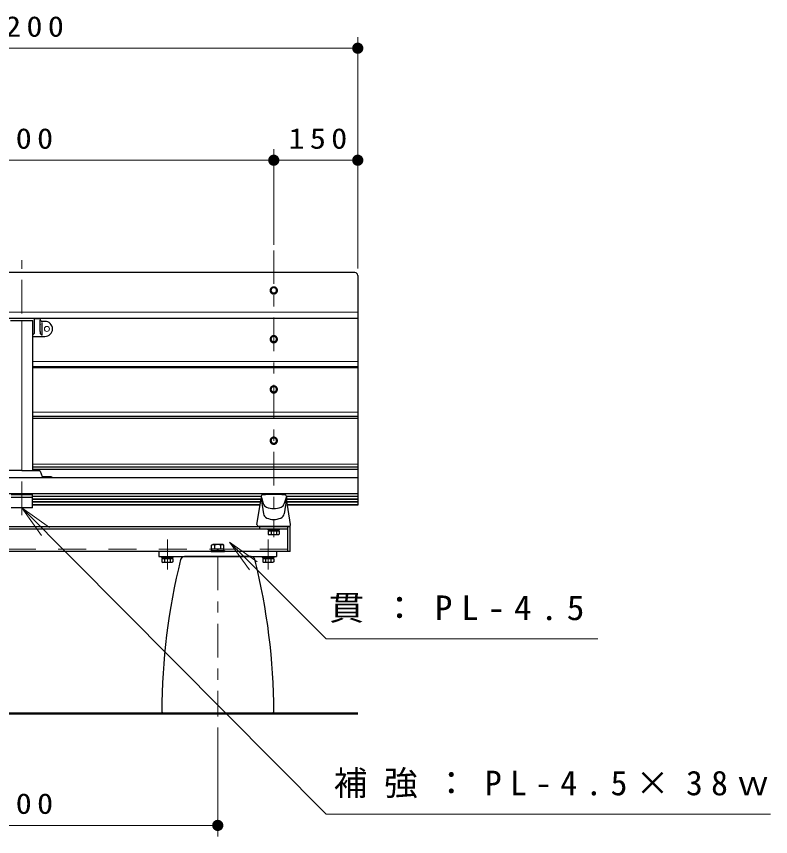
# Model space of a CAD drawing. Units: millimetres on the paper, scale 1:20. Extents: x -385 to 0, y 0 to 267.
# Drawn here: x -258.9 to -191.6, y 105.4 to 178.7 of the extents above; entities that cross this region are included whole.
import ezdxf

# ---------------------------------------------------------------- set-up
doc = ezdxf.new("R2010")
doc.units = ezdxf.units.MM
doc.linetypes.add('USER1', pattern=[4.5, 2.5, -2])
doc.linetypes.add('USER2', pattern=[6, 3, -1, 1, -1])
doc.layers.add('1_20', color=7, linetype='Continuous', lineweight=25)
doc.styles.add('ＭＳ ゴシック', font='')
doc.styles.get('ＭＳ ゴシック').set_extended_font_data('MS Gothic')

# ---------------------------------------------------------------- blocks, each defined once
blk = doc.blocks.new('filled_dot')
at = {"color": 0, "linetype": 'Continuous', "lineweight": -2, "const_width": 1.25}
blk.add_lwpolyline([(-0.625, 0, 1), (0.625, 0, 1)], format="xyb", close=True, dxfattribs=at)

msp = doc.modelspace()

# ---------------------------------------------------------------- linework, layer by layer
at = {"layer": '1_20', "lineweight": 13}
for p, q in [((-228.425, 156.157), (-228.425, 176.828)), ((-288.425, 175.828), (-228.425, 175.828)), ((-235.925, 158.278), (-235.925, 166.828)), ((-280.925, 165.828), (-235.925, 165.828)), ((-235.925, 165.828), (-228.425, 165.828)), ((-228.425, 152.272), (-288.425, 152.272)), ((-228.425, 147.856), (-257.425, 147.856)), ((-228.425, 143.325), (-257.425, 143.325)), ((-228.425, 138.706), (-257.425, 138.706)), ((-237.05, 135.792), (-257.475, 135.792)), ((-237.05, 135.543), (-257.475, 135.543)), ((-228.425, 135.792), (-234.8, 135.792)), ((-228.425, 135.543), (-234.791, 135.543)), ((-256.665, 132.323), (-258.425, 134.803)), ((-258.425, 134.803), (-255.956, 133.027)), ((-258.425, 134.803), (-256.31, 132.675)), ((-237.099, 135.295), (-257.475, 135.295)), ((-228.425, 135.295), (-234.751, 135.295)), ((-238.105, 129.253), (-239.873, 131.728)), ((-239.873, 131.728), (-237.398, 129.96)), ((-239.873, 131.728), (-237.752, 129.607)), ((-240.925, 115.177), (-240.925, 105.44)), ((-240.925, 106.44), (-275.925, 106.44))]:
    msp.add_line(p, q, dxfattribs=at)
at = {"layer": '1_20', "linetype": 'USER2', "lineweight": 13}
for p, q in [((-235.925, 157.783), (-235.925, 132.21)), ((-258.425, 134.146), (-258.425, 156.909)), ((-240.925, 130.44), (-240.925, 116.177))]:
    msp.add_line(p, q, dxfattribs=at)
at = {"layer": '1_20'}
for p, q in [((-228.675, 155.8), (-288.175, 155.8)), ((-228.425, 155.55), (-228.425, 135.028)), ((-228.425, 151.694), (-288.425, 151.694)), ((-228.425, 147.374), (-257.425, 147.374)), ((-228.425, 147.29), (-257.425, 147.29)), ((-228.425, 142.945), (-257.425, 142.945)), ((-228.425, 142.777), (-257.425, 142.777)), ((-228.425, 138.429), (-257.425, 138.429)), ((-228.425, 138.222), (-257.425, 138.222)), ((-228.425, 137.487), (-288.425, 137.487)), ((-228.425, 136.04), (-288.425, 136.04)), ((-259.375, 135.974), (-257.475, 135.974)), ((-259.375, 135.749), (-257.475, 135.749)), ((-257.475, 134.803), (-257.475, 135.974)), ((-237.05, 135.818), (-257.475, 135.818)), ((-237.05, 135.569), (-257.475, 135.569)), ((-228.425, 135.818), (-234.8, 135.818)), ((-228.425, 135.569), (-234.795, 135.569)), ((-257.475, 134.803), (-259.375, 134.803)), ((-237.095, 135.321), (-257.475, 135.321)), ((-237.135, 135.072), (-257.475, 135.072)), ((-237.143, 135.028), (-257.475, 135.028)), ((-228.425, 135.321), (-234.755, 135.321)), ((-228.425, 135.072), (-234.714, 135.072)), ((-228.425, 135.028), (-234.707, 135.028)), ((-236.45, 132.915), (-235.4, 132.915)), ((-236.45, 132.915), (-236.45, 132.84)), ((-236.45, 132.84), (-235.4, 132.84)), ((-236.385, 132.84), (-236.385, 132.715)), ((-235.465, 132.84), (-236.385, 132.84)), ((-235.465, 132.715), (-236.385, 132.715)), ((-235.958, 132.84), (-235.925, 132.715)), ((-235.925, 132.84), (-235.891, 132.715)), ((-235.465, 132.84), (-235.465, 132.715)), ((-235.4, 132.84), (-235.4, 132.915)), ((-241.473, 131.458), (-241.375, 131.515)), ((-241.473, 131.14), (-241.473, 131.458)), ((-241.462, 130.99), (-241.462, 131.14)), ((-241.462, 131.14), (-240.387, 131.14)), ((-240.475, 131.515), (-241.375, 131.515)), ((-241.199, 131.14), (-241.199, 131.458)), ((-240.925, 130.99), (-240.965, 131.14)), ((-240.885, 130.99), (-240.925, 131.14)), ((-240.651, 131.14), (-240.651, 131.458)), ((-240.376, 131.458), (-240.475, 131.515)), ((-240.387, 130.99), (-240.387, 131.14)), ((-240.376, 131.14), (-240.376, 131.458)), ((-245.95, 130.44), (-244.9, 130.44)), ((-245.95, 130.44), (-245.95, 130.365)), ((-245.95, 130.365), (-244.9, 130.365)), ((-245.885, 130.365), (-245.885, 130.24)), ((-244.965, 130.365), (-245.885, 130.365)), ((-245.458, 130.365), (-245.425, 130.24)), ((-245.425, 130.365), (-245.391, 130.24)), ((-244.965, 130.365), (-244.965, 130.24)), ((-244.9, 130.365), (-244.9, 130.44)), ((-237.948, 130.44), (-243.902, 130.44)), ((-241.525, 130.89), (-241.525, 130.99)), ((-241.525, 130.99), (-240.325, 130.99)), ((-241.525, 130.89), (-240.325, 130.89)), ((-241.462, 130.99), (-240.387, 130.99)), ((-241.375, 130.44), (-240.475, 130.44)), ((-240.325, 130.99), (-240.325, 130.89)), ((-236.95, 130.44), (-235.9, 130.44)), ((-236.95, 130.44), (-236.95, 130.365)), ((-236.95, 130.365), (-235.9, 130.365)), ((-236.885, 130.365), (-236.885, 130.24)), ((-235.965, 130.365), (-236.885, 130.365)), ((-236.458, 130.365), (-236.425, 130.24)), ((-236.425, 130.365), (-236.391, 130.24)), ((-235.965, 130.365), (-235.965, 130.24)), ((-235.9, 130.365), (-235.9, 130.44)), ((-244.965, 130.24), (-245.885, 130.24)), ((-235.965, 130.24), (-236.885, 130.24)), ((-245.775, 116.44), (-245.925, 116.59)), ((-236.075, 116.44), (-245.775, 116.44)), ((-236.075, 116.44), (-235.925, 116.59))]:
    msp.add_line(p, q, dxfattribs=at)
at = {"layer": '1_20', "color": 2}
for p, q in [((-257.329, 151.593), (-257.329, 150.351)), ((-257.229, 151.693), (-256.872, 151.693)), ((-256.687, 151.456), (-256.783, 151.64)), ((-259.425, 151.517), (-257.425, 151.517)), ((-257.425, 138.132), (-257.425, 151.517)), ((-256.789, 151.118), (-256.789, 151.535)), ((-256.35, 151.443), (-256.664, 151.443)), ((-256.593, 150.205), (-256.593, 151.342)), ((-257.425, 150.301), (-257.379, 150.301)), ((-257.425, 150.093), (-256.35, 150.093)), ((-258.425, 138.132), (-259.969, 138.132)), ((-258.425, 138.132), (-256.881, 138.132)), ((-256.787, 138.068), (-256.606, 137.589)), ((-255.785, 137.557), (-256.559, 137.557))]:
    msp.add_line(p, q, dxfattribs=at)
at = {"layer": '1_20', "color": 2, "lineweight": 13}
msp.add_line((-258.425, 138.132), (-258.425, 151.517), dxfattribs=at)
at = {"layer": '1_20', "color": 190}
for p, q in [((-237.423, 133.314), (-237.05, 135.596)), ((-237.05, 135.81), (-237.05, 135.596)), ((-237.05, 135.596), (-236.856, 134.271)), ((-237.022, 135.71), (-236.86, 135.173)), ((-234.8, 135.596), (-234.994, 134.271)), ((-234.827, 135.71), (-234.99, 135.173)), ((-234.8, 135.81), (-234.8, 135.596)), ((-234.427, 133.314), (-234.8, 135.596)), ((-234.575, 133.14), (-237.275, 133.14))]:
    msp.add_line(p, q, dxfattribs=at)
at = {"layer": '1_20', "color": 4, "linetype": 'USER2', "lineweight": 13}
for p, q in [((-235.925, 133.515), (-235.925, 132.174)), ((-245.425, 131.96), (-245.425, 129.297)), ((-236.425, 131.96), (-236.425, 129.297)), ((-245.425, 131.49), (-245.425, 130.149)), ((-236.425, 131.49), (-236.425, 130.149))]:
    msp.add_line(p, q, dxfattribs=at)
at = {"layer": '1_20', "color": 4}
for p, q in [((-282.4, 133.14), (-234.45, 133.14)), ((-282.175, 132.915), (-234.675, 132.915)), ((-237.175, 132.915), (-237.175, 133.14)), ((-234.675, 130.89), (-234.675, 133.14)), ((-234.45, 130.89), (-234.45, 133.14)), ((-234.45, 130.89), (-282.4, 130.89)), ((-246.175, 130.89), (-246.175, 130.44)), ((-235.675, 130.89), (-246.175, 130.89)), ((-246.175, 130.44), (-235.675, 130.44)), ((-235.675, 130.89), (-235.675, 130.44))]:
    msp.add_line(p, q, dxfattribs=at)
at = {"layer": '1_20', "color": 131}
for p, q in [((-236.416, 132.715), (-236.416, 132.44)), ((-235.434, 132.715), (-236.416, 132.715)), ((-236.17, 132.715), (-236.17, 132.44)), ((-235.679, 132.715), (-235.679, 132.44)), ((-235.434, 132.715), (-235.434, 132.44)), ((-236.416, 132.44), (-236.337, 132.395)), ((-235.512, 132.395), (-236.337, 132.395)), ((-235.434, 132.44), (-235.512, 132.395)), ((-245.916, 130.24), (-245.916, 129.965)), ((-244.934, 130.24), (-245.916, 130.24)), ((-245.916, 129.965), (-245.837, 129.92)), ((-245.012, 129.92), (-245.837, 129.92)), ((-245.67, 130.24), (-245.67, 129.965)), ((-245.179, 130.24), (-245.179, 129.965)), ((-244.934, 129.965), (-245.012, 129.92)), ((-244.934, 130.24), (-244.934, 129.965)), ((-236.916, 130.24), (-236.916, 129.965)), ((-235.934, 130.24), (-236.916, 130.24)), ((-236.916, 129.965), (-236.837, 129.92)), ((-236.012, 129.92), (-236.837, 129.92)), ((-236.67, 130.24), (-236.67, 129.965)), ((-236.179, 130.24), (-236.179, 129.965)), ((-235.934, 129.965), (-236.012, 129.92)), ((-235.934, 130.24), (-235.934, 129.965))]:
    msp.add_line(p, q, dxfattribs=at)
at = {"layer": '1_20', "color": 4, "linetype": 'USER1', "lineweight": 13}
msp.add_line((-234.675, 131.115), (-282.175, 131.115), dxfattribs=at)
at = {"layer": '1_20', "lineweight": 50}
msp.add_line((-288.425, 116.44), (-228.425, 116.44), dxfattribs=at)
at = {"layer": '1_20', "color": 4}
for points in [[(-236.25, 154.2), (-236.249, 154.173), (-236.245, 154.146), (-236.239, 154.12), (-236.23, 154.094), (-236.219, 154.069), (-236.206, 154.045), (-236.191, 154.023), (-236.174, 154.001), (-236.155, 153.981), (-236.134, 153.963), (-236.111, 153.947), (-236.087, 153.932), (-236.062, 153.92), (-236.036, 153.909), (-236.009, 153.901), (-235.981, 153.895), (-235.953, 153.892), (-235.925, 153.891), (-235.896, 153.892), (-235.868, 153.895), (-235.841, 153.901), (-235.814, 153.909), (-235.787, 153.92), (-235.762, 153.932), (-235.738, 153.947), (-235.716, 153.963), (-235.695, 153.981), (-235.676, 154.001), (-235.659, 154.023), (-235.643, 154.045), (-235.63, 154.069), (-235.619, 154.094), (-235.611, 154.12), (-235.605, 154.146), (-235.601, 154.173), (-235.6, 154.2), (-235.601, 154.227), (-235.605, 154.254), (-235.611, 154.28), (-235.619, 154.306), (-235.63, 154.33), (-235.643, 154.354), (-235.659, 154.377), (-235.676, 154.399), (-235.695, 154.418), (-235.716, 154.437), (-235.738, 154.453), (-235.762, 154.468), (-235.787, 154.48), (-235.814, 154.49), (-235.841, 154.498), (-235.868, 154.504), (-235.896, 154.508), (-235.925, 154.509), (-235.953, 154.508), (-235.981, 154.504), (-236.009, 154.498), (-236.036, 154.49), (-236.062, 154.48), (-236.087, 154.468), (-236.111, 154.453), (-236.134, 154.437), (-236.155, 154.418), (-236.174, 154.399), (-236.191, 154.377), (-236.206, 154.354), (-236.219, 154.33), (-236.23, 154.306), (-236.239, 154.28), (-236.245, 154.254), (-236.249, 154.227)], [(-236.175, 154.215), (-236.174, 154.195), (-236.171, 154.174), (-236.166, 154.154), (-236.16, 154.134), (-236.151, 154.115), (-236.141, 154.096), (-236.13, 154.079), (-236.116, 154.062), (-236.102, 154.047), (-236.085, 154.033), (-236.068, 154.021), (-236.05, 154.009), (-236.03, 154), (-236.01, 153.992), (-235.989, 153.986), (-235.968, 153.981), (-235.947, 153.978), (-235.925, 153.978), (-235.903, 153.978), (-235.881, 153.981), (-235.86, 153.986), (-235.839, 153.992), (-235.819, 154), (-235.8, 154.009), (-235.781, 154.021), (-235.764, 154.033), (-235.748, 154.047), (-235.733, 154.062), (-235.72, 154.079), (-235.708, 154.096), (-235.698, 154.115), (-235.69, 154.134), (-235.683, 154.154), (-235.679, 154.174), (-235.676, 154.195), (-235.675, 154.215), (-235.676, 154.236), (-235.679, 154.257), (-235.683, 154.277), (-235.69, 154.297), (-235.698, 154.316), (-235.708, 154.334), (-235.72, 154.352), (-235.733, 154.368), (-235.748, 154.383), (-235.764, 154.397), (-235.781, 154.41), (-235.8, 154.421), (-235.819, 154.431), (-235.839, 154.439), (-235.86, 154.445), (-235.881, 154.449), (-235.903, 154.452), (-235.925, 154.453), (-235.947, 154.452), (-235.968, 154.449), (-235.989, 154.445), (-236.01, 154.439), (-236.03, 154.431), (-236.05, 154.421), (-236.068, 154.41), (-236.085, 154.397), (-236.102, 154.383), (-236.116, 154.368), (-236.13, 154.352), (-236.141, 154.334), (-236.151, 154.316), (-236.16, 154.297), (-236.166, 154.277), (-236.171, 154.257), (-236.174, 154.236)], [(-236.25, 149.847), (-236.249, 149.82), (-236.245, 149.793), (-236.239, 149.767), (-236.23, 149.741), (-236.219, 149.716), (-236.206, 149.692), (-236.191, 149.669), (-236.174, 149.648), (-236.155, 149.628), (-236.134, 149.61), (-236.111, 149.593), (-236.087, 149.579), (-236.062, 149.567), (-236.036, 149.556), (-236.009, 149.548), (-235.981, 149.542), (-235.953, 149.539), (-235.925, 149.538), (-235.896, 149.539), (-235.868, 149.542), (-235.841, 149.548), (-235.814, 149.556), (-235.787, 149.567), (-235.762, 149.579), (-235.738, 149.593), (-235.716, 149.61), (-235.695, 149.628), (-235.676, 149.648), (-235.659, 149.669), (-235.643, 149.692), (-235.63, 149.716), (-235.619, 149.741), (-235.611, 149.767), (-235.605, 149.793), (-235.601, 149.82), (-235.6, 149.847), (-235.601, 149.874), (-235.605, 149.9), (-235.611, 149.927), (-235.619, 149.952), (-235.63, 149.977), (-235.643, 150.001), (-235.659, 150.024), (-235.676, 150.045), (-235.695, 150.065), (-235.716, 150.083), (-235.738, 150.1), (-235.762, 150.114), (-235.787, 150.127), (-235.814, 150.137), (-235.841, 150.145), (-235.868, 150.151), (-235.896, 150.155), (-235.925, 150.156), (-235.953, 150.155), (-235.981, 150.151), (-236.009, 150.145), (-236.036, 150.137), (-236.062, 150.127), (-236.087, 150.114), (-236.111, 150.1), (-236.134, 150.083), (-236.155, 150.065), (-236.174, 150.045), (-236.191, 150.024), (-236.206, 150.001), (-236.219, 149.977), (-236.23, 149.952), (-236.239, 149.927), (-236.245, 149.9), (-236.249, 149.874)], [(-236.175, 149.862), (-236.174, 149.841), (-236.171, 149.821), (-236.166, 149.801), (-236.16, 149.781), (-236.151, 149.762), (-236.141, 149.743), (-236.13, 149.726), (-236.116, 149.709), (-236.102, 149.694), (-236.085, 149.68), (-236.068, 149.667), (-236.05, 149.656), (-236.03, 149.647), (-236.01, 149.639), (-235.989, 149.632), (-235.968, 149.628), (-235.947, 149.625), (-235.925, 149.624), (-235.903, 149.625), (-235.881, 149.628), (-235.86, 149.632), (-235.839, 149.639), (-235.819, 149.647), (-235.8, 149.656), (-235.781, 149.667), (-235.764, 149.68), (-235.748, 149.694), (-235.733, 149.709), (-235.72, 149.726), (-235.708, 149.743), (-235.698, 149.762), (-235.69, 149.781), (-235.683, 149.801), (-235.679, 149.821), (-235.676, 149.841), (-235.675, 149.862), (-235.676, 149.883), (-235.679, 149.903), (-235.683, 149.924), (-235.69, 149.943), (-235.698, 149.963), (-235.708, 149.981), (-235.72, 149.999), (-235.733, 150.015), (-235.748, 150.03), (-235.764, 150.044), (-235.781, 150.057), (-235.8, 150.068), (-235.819, 150.078), (-235.839, 150.086), (-235.86, 150.092), (-235.881, 150.096), (-235.903, 150.099), (-235.925, 150.1), (-235.947, 150.099), (-235.968, 150.096), (-235.989, 150.092), (-236.01, 150.086), (-236.03, 150.078), (-236.05, 150.068), (-236.068, 150.057), (-236.085, 150.044), (-236.102, 150.03), (-236.116, 150.015), (-236.13, 149.999), (-236.141, 149.981), (-236.151, 149.963), (-236.16, 149.943), (-236.166, 149.924), (-236.171, 149.903), (-236.174, 149.883)], [(-236.25, 145.367), (-236.249, 145.34), (-236.245, 145.313), (-236.239, 145.287), (-236.23, 145.261), (-236.219, 145.236), (-236.206, 145.212), (-236.191, 145.189), (-236.174, 145.168), (-236.155, 145.148), (-236.134, 145.13), (-236.111, 145.114), (-236.087, 145.099), (-236.062, 145.087), (-236.036, 145.076), (-236.009, 145.068), (-235.981, 145.062), (-235.953, 145.059), (-235.925, 145.058), (-235.896, 145.059), (-235.868, 145.062), (-235.841, 145.068), (-235.814, 145.076), (-235.787, 145.087), (-235.762, 145.099), (-235.738, 145.114), (-235.716, 145.13), (-235.695, 145.148), (-235.676, 145.168), (-235.659, 145.189), (-235.643, 145.212), (-235.63, 145.236), (-235.619, 145.261), (-235.611, 145.287), (-235.605, 145.313), (-235.601, 145.34), (-235.6, 145.367), (-235.601, 145.394), (-235.605, 145.42), (-235.611, 145.447), (-235.619, 145.472), (-235.63, 145.497), (-235.643, 145.521), (-235.659, 145.544), (-235.676, 145.565), (-235.695, 145.585), (-235.716, 145.604), (-235.738, 145.62), (-235.762, 145.634), (-235.787, 145.647), (-235.814, 145.657), (-235.841, 145.665), (-235.868, 145.671), (-235.896, 145.675), (-235.925, 145.676), (-235.953, 145.675), (-235.981, 145.671), (-236.009, 145.665), (-236.036, 145.657), (-236.062, 145.647), (-236.087, 145.634), (-236.111, 145.62), (-236.134, 145.604), (-236.155, 145.585), (-236.174, 145.565), (-236.191, 145.544), (-236.206, 145.521), (-236.219, 145.497), (-236.23, 145.472), (-236.239, 145.447), (-236.245, 145.42), (-236.249, 145.394)], [(-236.175, 145.382), (-236.174, 145.361), (-236.171, 145.341), (-236.166, 145.321), (-236.16, 145.301), (-236.151, 145.282), (-236.141, 145.263), (-236.13, 145.246), (-236.116, 145.229), (-236.102, 145.214), (-236.085, 145.2), (-236.068, 145.187), (-236.05, 145.176), (-236.03, 145.167), (-236.01, 145.159), (-235.989, 145.153), (-235.968, 145.148), (-235.947, 145.145), (-235.925, 145.144), (-235.903, 145.145), (-235.881, 145.148), (-235.86, 145.153), (-235.839, 145.159), (-235.819, 145.167), (-235.8, 145.176), (-235.781, 145.187), (-235.764, 145.2), (-235.748, 145.214), (-235.733, 145.229), (-235.72, 145.246), (-235.708, 145.263), (-235.698, 145.282), (-235.69, 145.301), (-235.683, 145.321), (-235.679, 145.341), (-235.676, 145.361), (-235.675, 145.382), (-235.676, 145.403), (-235.679, 145.424), (-235.683, 145.444), (-235.69, 145.464), (-235.698, 145.483), (-235.708, 145.501), (-235.72, 145.519), (-235.733, 145.535), (-235.748, 145.55), (-235.764, 145.564), (-235.781, 145.577), (-235.8, 145.588), (-235.819, 145.598), (-235.839, 145.606), (-235.86, 145.612), (-235.881, 145.616), (-235.903, 145.619), (-235.925, 145.62), (-235.947, 145.619), (-235.968, 145.616), (-235.989, 145.612), (-236.01, 145.606), (-236.03, 145.598), (-236.05, 145.588), (-236.068, 145.577), (-236.085, 145.564), (-236.102, 145.55), (-236.116, 145.535), (-236.13, 145.519), (-236.141, 145.501), (-236.151, 145.483), (-236.16, 145.464), (-236.166, 145.444), (-236.171, 145.424), (-236.174, 145.403)], [(-236.25, 140.786), (-236.249, 140.76), (-236.245, 140.733), (-236.239, 140.706), (-236.23, 140.681), (-236.219, 140.656), (-236.206, 140.632), (-236.191, 140.609), (-236.174, 140.588), (-236.155, 140.568), (-236.134, 140.55), (-236.111, 140.533), (-236.087, 140.519), (-236.062, 140.506), (-236.036, 140.496), (-236.009, 140.488), (-235.981, 140.482), (-235.953, 140.479), (-235.925, 140.477), (-235.896, 140.479), (-235.868, 140.482), (-235.841, 140.488), (-235.814, 140.496), (-235.787, 140.506), (-235.762, 140.519), (-235.738, 140.533), (-235.716, 140.55), (-235.695, 140.568), (-235.676, 140.588), (-235.659, 140.609), (-235.643, 140.632), (-235.63, 140.656), (-235.619, 140.681), (-235.611, 140.706), (-235.605, 140.733), (-235.601, 140.76), (-235.6, 140.786), (-235.601, 140.813), (-235.605, 140.84), (-235.611, 140.866), (-235.619, 140.892), (-235.63, 140.917), (-235.643, 140.941), (-235.659, 140.964), (-235.676, 140.985), (-235.695, 141.005), (-235.716, 141.023), (-235.738, 141.04), (-235.762, 141.054), (-235.787, 141.067), (-235.814, 141.077), (-235.841, 141.085), (-235.868, 141.091), (-235.896, 141.094), (-235.925, 141.096), (-235.953, 141.094), (-235.981, 141.091), (-236.009, 141.085), (-236.036, 141.077), (-236.062, 141.067), (-236.087, 141.054), (-236.111, 141.04), (-236.134, 141.023), (-236.155, 141.005), (-236.174, 140.985), (-236.191, 140.964), (-236.206, 140.941), (-236.219, 140.917), (-236.23, 140.892), (-236.239, 140.866), (-236.245, 140.84), (-236.249, 140.813)], [(-236.175, 140.802), (-236.174, 140.781), (-236.171, 140.761), (-236.166, 140.74), (-236.16, 140.721), (-236.151, 140.701), (-236.141, 140.683), (-236.13, 140.666), (-236.116, 140.649), (-236.102, 140.634), (-236.085, 140.62), (-236.068, 140.607), (-236.05, 140.596), (-236.03, 140.586), (-236.01, 140.579), (-235.989, 140.572), (-235.968, 140.568), (-235.947, 140.565), (-235.925, 140.564), (-235.903, 140.565), (-235.881, 140.568), (-235.86, 140.572), (-235.839, 140.579), (-235.819, 140.586), (-235.8, 140.596), (-235.781, 140.607), (-235.764, 140.62), (-235.748, 140.634), (-235.733, 140.649), (-235.72, 140.666), (-235.708, 140.683), (-235.698, 140.701), (-235.69, 140.721), (-235.683, 140.74), (-235.679, 140.761), (-235.676, 140.781), (-235.675, 140.802), (-235.676, 140.823), (-235.679, 140.843), (-235.683, 140.863), (-235.69, 140.883), (-235.698, 140.902), (-235.708, 140.921), (-235.72, 140.938), (-235.733, 140.955), (-235.748, 140.97), (-235.764, 140.984), (-235.781, 140.997), (-235.8, 141.008), (-235.819, 141.017), (-235.839, 141.025), (-235.86, 141.032), (-235.881, 141.036), (-235.903, 141.039), (-235.925, 141.04), (-235.947, 141.039), (-235.968, 141.036), (-235.989, 141.032), (-236.01, 141.025), (-236.03, 141.017), (-236.05, 141.008), (-236.068, 140.997), (-236.085, 140.984), (-236.102, 140.97), (-236.116, 140.955), (-236.13, 140.938), (-236.141, 140.921), (-236.151, 140.902), (-236.16, 140.883), (-236.166, 140.863), (-236.171, 140.843), (-236.174, 140.823)]]:
    msp.add_lwpolyline(points, close=True, dxfattribs=at)
at = {"layer": '1_20', "color": 2}
msp.add_lwpolyline([(-256.593, 150.205), (-256.63, 150.223), (-256.665, 150.246), (-256.695, 150.273), (-256.72, 150.306), (-256.738, 150.342), (-256.75, 150.384), (-256.758, 150.433), (-256.763, 150.489), (-256.768, 150.558), (-256.773, 150.634), (-256.776, 150.714), (-256.779, 150.795), (-256.782, 150.876), (-256.784, 150.951), (-256.786, 151.02), (-256.787, 151.078), (-256.788, 151.124), (-256.788, 151.153), (-256.789, 151.164), (-256.789, 151.153), (-256.789, 151.118)], dxfattribs=at)
at = {"layer": '1_20', "lineweight": 13}
for points in [[(-258.425, 134.803), (-231.243, 107.444), (-191.573, 107.444)], [(-239.873, 131.728), (-231.243, 123.097), (-206.997, 123.097)]]:
    msp.add_lwpolyline(points, dxfattribs=at)
at = {"layer": '1_20', "color": 2, "lineweight": 13}
msp.add_circle((-256.175, 150.768), 0.225, dxfattribs=at)
at = {"layer": '1_20'}
for centre, radius, start, end in [((-228.675, 155.55), 0.25, 0, 90), ((-241.336, 131.221), 0.274, 60.00001, 119.99999), ((-240.925, 130.825), 0.69, 66.57346, 113.42654), ((-240.513, 131.221), 0.274, 60.00001, 119.99999), ((-243.902, 130.09), 0.35, 90, 166.02573), ((-237.948, 130.09), 0.35, 13.97427, 90), ((-189.05, 116.44), 56.875, 166.02573, 179.84909), ((-292.8, 116.44), 56.875, 0.15091, 13.97427)]:
    msp.add_arc(centre, radius, start, end, dxfattribs=at)
at = {"layer": '1_20', "color": 2}
for centre, radius, start, end in [((-257.229, 151.593), 0.1, 90, 180), ((-256.872, 151.593), 0.1, 27.86749, 90), ((-256.664, 151.468), 0.025, 207.86749, 270), ((-256.35, 150.768), 0.675, 270, 90), ((-257.379, 150.351), 0.05, 270, 0.00001), ((-256.881, 138.032), 0.1, 20.79686, 90), ((-256.559, 137.607), 0.05, 200.79686, 270), ((-255.785, 137.457), 0.1, 17.66209, 90)]:
    msp.add_arc(centre, radius, start, end, dxfattribs=at)
at = {"layer": '1_20', "color": 190}
for centre, radius, start, end in [((-236.9, 135.81), 0.15, 91.62387, 180), ((-235.925, 101.418), 34.556, 88.37613, 91.62387), ((-234.95, 135.81), 0.15, 0, 88.37613), ((-236.381, 135.318), 0.5, 196.80373, 246.74202), ((-235.925, 136.38), 1.656, 246.74202, 293.25798), ((-235.468, 135.318), 0.5, 293.25798, 343.19626), ((-236.361, 134.344), 0.5, 188.33609, 247.83332), ((-235.489, 134.344), 0.5, 292.16668, 351.66391), ((-237.275, 133.29), 0.15, 170.7133, 270), ((-235.925, 135.415), 1.656, 247.83332, 292.16668), ((-234.575, 133.29), 0.15, 270, 9.2867)]:
    msp.add_arc(centre, radius, start, end, dxfattribs=at)
at = {"layer": '1_20', "color": 131}
for centre, radius, start, end in [((-236.293, 132.653), 0.245, 240.00001, 299.99999), ((-235.925, 133.084), 0.689, 249.136, 290.864), ((-235.557, 132.653), 0.245, 240.00001, 299.99999), ((-245.793, 130.178), 0.245, 240.00001, 299.99999), ((-245.425, 130.609), 0.689, 249.136, 290.864), ((-245.057, 130.178), 0.245, 240.00001, 299.99999), ((-236.793, 130.178), 0.245, 240.00001, 299.99999), ((-236.425, 130.609), 0.689, 249.136, 290.864), ((-236.057, 130.178), 0.245, 240.00001, 299.99999)]:
    msp.add_arc(centre, radius, start, end, dxfattribs=at)

# ---------------------------------------------------------------- block references
at = {"layer": '1_20', "lineweight": 13, "xscale": 0.4, "yscale": 0.4, "rotation": 180}
for p in [(-228.425, 175.828), (-235.925, 165.828), (-228.425, 165.828), (-240.925, 106.44)]:
    msp.add_blockref('filled_dot', p, dxfattribs=at)
at = {"layer": '1_20', "lineweight": 13, "xscale": 0.4, "yscale": 0.4}
msp.add_blockref('filled_dot', (-235.925, 165.828), dxfattribs=at)

# ---------------------------------------------------------------- texts
at = {"layer": '1_20', "style": 'ＭＳ ゴシック'}
for s, insert, char_height, attachment_point in [('\\T1.33;\\W1.15;1200', (-258.004, 176.828), 1.833, 8), ('\\T1.33;\\W1.15;900', (-258.008, 166.828), 1.833, 8), ('\\T1.33;\\W1.15;150', (-231.754, 166.828), 1.833, 8), ('\\T1.5;\\W1.05;貫：PL-4.5', (-230.997, 125.747), 2.199, 4), ('\\T1.5;補強：PL-4.5×38ｗ', (-230.573, 110.094), 2.199, 4), ('\\T1.33;\\W1.15;700', (-258.008, 107.44), 1.833, 8)]:
    msp.add_mtext(s, dxfattribs=dict(at, insert=insert, char_height=char_height, attachment_point=attachment_point))

doc.saveas('drawing.dxf')
